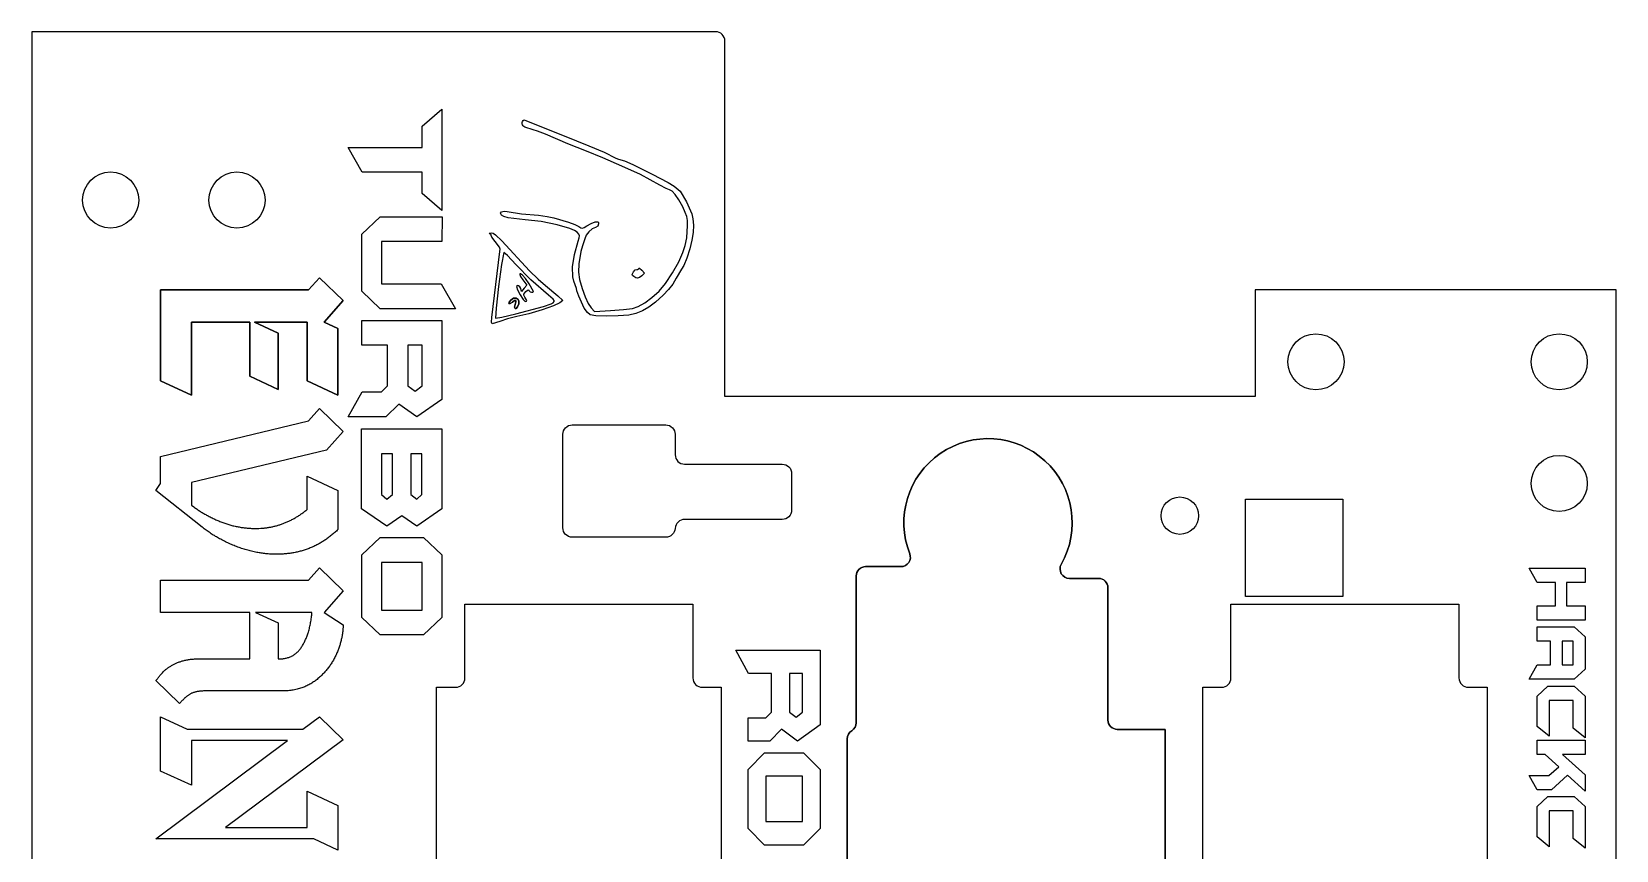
# Model space of a CAD drawing. Header units: millimetres. Extents: x -78 to 6, y -69 to 31.
# Drawn here: x -78.4 to 6.3, y -13 to 30.8 of the extents above; entities that cross this region are included whole.
import ezdxf

# ---------------------------------------------------------------- set-up
doc = ezdxf.new("R2010")
doc.units = ezdxf.units.MM

msp = doc.modelspace()

# ---------------------------------------------------------------- linework, layer by layer
for p, q in [((-70.473, -5.108), (-71.74, -3.886)), ((-70.473, -5.108), (-71.74, -3.886)), ((-64.97, -4.445), (-69.057, -4.445)), ((-64.97, -4.445), (-69.057, -4.445)), ((-37.198, -9.007), (-39.142, -9.007))]:
    msp.add_line(p, q)
for points in [[(-41.837, -69.2, 0.414214), (-41.337, -68.7), (-41.337, -49.7), (-13, -49.7), (-13, -55.4), (6.3, -55.4), (6.3, 17), (-13, 17), (-13, 11.3), (-41.337, 11.3), (-41.337, 30.3, 0.414214), (-41.837, 30.8), (-78.381, 30.8), (-78.381, -69.2)], [(-41.837, -69.2, 0.414214), (-41.337, -68.7), (-41.337, -49.7), (-13, -49.7), (-13, -55.4), (6.3, -55.4), (6.3, 17), (-13, 17), (-13, 11.3), (-41.337, 11.3), (-41.337, 30.3, 0.414214), (-41.837, 30.8), (-78.381, 30.8), (-78.381, -69.2)], [(-50.303, 20.472), (-51.148, 20.643), (-52.003, 20.749), (-52.921, 20.851), (-53.147, 20.912), (-53.279, 20.994), (-53.323, 21.09), (-53.267, 21.166), (-53.14, 21.203), (-52.975, 21.183), (-52.213, 21.067), (-51.29, 20.985), (-50.838, 20.92), (-50.485, 20.841), (-49.701, 20.623), (-49.354, 20.494), (-49.14, 20.384), (-49.029, 20.313), (-48.946, 20.293), (-48.852, 20.327), (-48.709, 20.418), (-48.477, 20.55), (-48.271, 20.635), (-48.121, 20.642), (-48.094, 20.603), (-48.088, 20.528), (-48.131, 20.409), (-48.258, 20.339), (-48.431, 20.257), (-48.602, 20.108), (-48.743, 19.923), (-48.825, 19.734), (-48.946, 19.346), (-49.043, 19.045), (-49.141, 18.395), (-49.167, 17.945), (-49.109, 17.548), (-48.97, 17.075), (-48.806, 16.633), (-48.639, 16.27), (-48.487, 16.036), (-48.304, 15.844), (-47.45, 15.89), (-46.751, 15.939), (-46.279, 15.998), (-45.967, 16.112), (-45.616, 16.312), (-45.24, 16.588), (-44.857, 16.931), (-44.51, 17.345), (-44.129, 17.911), (-43.794, 18.501), (-43.585, 18.986), (-43.457, 19.374), (-43.377, 19.782), (-43.333, 20.439), (-43.337, 20.701), (-43.371, 20.914), (-43.451, 21.137), (-43.59, 21.428), (-43.799, 21.812), (-43.99, 22.099), (-44.157, 22.278), (-44.292, 22.341), (-44.48, 22.415), (-44.806, 22.597), (-45.852, 23.169), (-46.841, 23.614), (-47.862, 24.048), (-48.735, 24.405), (-49.722, 24.811), (-50.926, 25.324), (-51.358, 25.485), (-51.581, 25.545), (-52.025, 25.695, -0.643524), (-52.065, 26.088), (-51.397, 25.819), (-49.917, 25.228), (-48.6, 24.693), (-47.794, 24.358), (-47.156, 24.045), (-47.016, 23.988), (-46.696, 23.889), (-46.252, 23.706), (-45.22, 23.184), (-44.375, 22.736), (-44.053, 22.547), (-43.72, 22.268), (-43.393, 21.709), (-43.097, 21.066), (-43.042, 20.794), (-43.022, 20.447), (-43.04, 20.056), (-43.096, 19.655), (-43.207, 19.182), (-43.362, 18.7), (-43.523, 18.307), (-43.652, 18.105), (-43.937, 17.619), (-44.124, 17.307), (-44.342, 17.024), (-44.636, 16.721), (-45.049, 16.346), (-45.394, 16.075), (-45.742, 15.869), (-46.099, 15.727), (-46.47, 15.646), (-47.035, 15.601), (-47.675, 15.588), (-48.229, 15.606), (-48.531, 15.655), (-48.684, 15.794), (-48.854, 16.023), (-49.148, 16.652), (-49.25, 16.945), (-49.259, 17.069), (-49.329, 17.267), (-49.406, 17.464), (-49.457, 17.693), (-49.474, 18.236), (-49.381, 18.879), (-49.178, 19.601), (-49.123, 19.781), (-49.11, 19.894), (-49.145, 19.98), (-49.233, 20.081), (-49.376, 20.174), (-49.614, 20.273)], [(-50.303, 20.472), (-51.148, 20.643), (-52.003, 20.749), (-52.921, 20.851), (-53.147, 20.912), (-53.279, 20.994), (-53.323, 21.09), (-53.267, 21.166), (-53.14, 21.203), (-52.975, 21.183), (-52.213, 21.067), (-51.29, 20.985), (-50.838, 20.92), (-50.485, 20.841), (-49.701, 20.623), (-49.354, 20.494), (-49.14, 20.384), (-49.029, 20.313), (-48.946, 20.293), (-48.852, 20.327), (-48.709, 20.418), (-48.477, 20.55), (-48.271, 20.635), (-48.121, 20.642), (-48.094, 20.603), (-48.088, 20.528), (-48.131, 20.409), (-48.258, 20.339), (-48.431, 20.257), (-48.602, 20.108), (-48.743, 19.923), (-48.825, 19.734), (-48.946, 19.346), (-49.043, 19.045), (-49.141, 18.395), (-49.167, 17.945), (-49.109, 17.548), (-48.97, 17.075), (-48.806, 16.633), (-48.639, 16.27), (-48.487, 16.036), (-48.304, 15.844), (-47.45, 15.89), (-46.751, 15.939), (-46.279, 15.998), (-45.967, 16.112), (-45.616, 16.312), (-45.24, 16.588), (-44.857, 16.931), (-44.51, 17.345), (-44.129, 17.911), (-43.794, 18.501), (-43.585, 18.986), (-43.457, 19.374), (-43.377, 19.782), (-43.333, 20.439), (-43.337, 20.701), (-43.371, 20.914), (-43.451, 21.137), (-43.59, 21.428), (-43.799, 21.812), (-43.99, 22.099), (-44.157, 22.278), (-44.292, 22.341), (-44.48, 22.415), (-44.806, 22.597), (-45.852, 23.169), (-46.841, 23.614), (-47.862, 24.048), (-48.735, 24.405), (-49.722, 24.811), (-50.926, 25.324), (-51.358, 25.485), (-51.581, 25.545), (-52.025, 25.695, -0.643524), (-52.065, 26.088), (-51.397, 25.819), (-49.917, 25.228), (-48.6, 24.693), (-47.794, 24.358), (-47.156, 24.045), (-47.016, 23.988), (-46.696, 23.889), (-46.252, 23.706), (-45.22, 23.184), (-44.375, 22.736), (-44.053, 22.547), (-43.72, 22.268), (-43.393, 21.709), (-43.097, 21.066), (-43.042, 20.794), (-43.022, 20.447), (-43.04, 20.056), (-43.096, 19.655), (-43.207, 19.182), (-43.362, 18.7), (-43.523, 18.307), (-43.652, 18.105), (-43.937, 17.619), (-44.124, 17.307), (-44.342, 17.024), (-44.636, 16.721), (-45.049, 16.346), (-45.394, 16.075), (-45.742, 15.869), (-46.099, 15.727), (-46.47, 15.646), (-47.035, 15.601), (-47.675, 15.588), (-48.229, 15.606), (-48.531, 15.655), (-48.684, 15.794), (-48.854, 16.023), (-49.148, 16.652), (-49.25, 16.945), (-49.259, 17.069), (-49.329, 17.267), (-49.406, 17.464), (-49.457, 17.693), (-49.474, 18.236), (-49.381, 18.879), (-49.178, 19.601), (-49.123, 19.781), (-49.11, 19.894), (-49.145, 19.98), (-49.233, 20.081), (-49.376, 20.174), (-49.614, 20.273)], [(-43.993, 4.248, -0.398565), (-44.493, 3.775), (-49.494, 3.775, -0.414214), (-49.994, 4.275), (-49.994, 9.275, -0.414214), (-49.494, 9.775), (-44.494, 9.775, -0.414214), (-43.994, 9.275), (-43.994, 8.179, 0.414214), (-43.494, 7.679), (-38.269, 7.679, -0.414214), (-37.769, 7.179), (-37.769, 5.221, -0.414214), (-38.269, 4.721), (-43.494, 4.721, 0.398565)], [(-43.993, 4.248, -0.398565), (-44.493, 3.775), (-49.494, 3.775, -0.414214), (-49.994, 4.275), (-49.994, 9.275, -0.414214), (-49.494, 9.775), (-44.494, 9.775, -0.414214), (-43.994, 9.275), (-43.994, 8.179, 0.414214), (-43.494, 7.679), (-38.269, 7.679, -0.414214), (-37.769, 7.179), (-37.769, 5.221, -0.414214), (-38.269, 4.721), (-43.494, 4.721, 0.398565)], [(-55.229, -34.65, 0.414214), (-55.729, -34.15), (-56.74, -34.15), (-56.74, -4.25), (-55.729, -4.25, 0.414214), (-55.229, -3.75), (-55.229, 0.2), (-43.046, 0.2), (-43.046, -3.75, 0.414214), (-42.546, -4.25), (-41.534, -4.25), (-41.534, -34.15), (-42.546, -34.15, 0.414214), (-43.046, -34.65), (-43.046, -38.6), (-55.229, -38.6)], [(-55.229, -34.65, 0.414214), (-55.729, -34.15), (-56.74, -34.15), (-56.74, -4.25), (-55.729, -4.25, 0.414214), (-55.229, -3.75), (-55.229, 0.2), (-43.046, 0.2), (-43.046, -3.75, 0.414214), (-42.546, -4.25), (-41.534, -4.25), (-41.534, -34.15), (-42.546, -34.15, 0.414214), (-43.046, -34.65), (-43.046, -38.6), (-55.229, -38.6)], [(-14.792, -4.25, 0.414214), (-14.292, -3.75), (-14.292, 0.2), (-2.108, 0.2), (-2.108, -3.75, 0.414214), (-1.608, -4.25), (-0.597, -4.25), (-0.597, -34.15), (-1.608, -34.15, 0.414214), (-2.108, -34.65), (-2.108, -38.6), (-14.292, -38.6), (-14.292, -34.65, 0.414214), (-14.792, -34.15), (-15.803, -34.15), (-15.803, -4.25)], [(-14.792, -4.25, 0.414214), (-14.292, -3.75), (-14.292, 0.2), (-2.108, 0.2), (-2.108, -3.75, 0.414214), (-1.608, -4.25), (-0.597, -4.25), (-0.597, -34.15), (-1.608, -34.15, 0.414214), (-2.108, -34.65), (-2.108, -38.6), (-14.292, -38.6), (-14.292, -34.65, 0.414214), (-14.792, -34.15), (-15.803, -34.15), (-15.803, -4.25)]]:
    msp.add_lwpolyline(points, format="xyb", close=True)
for points in [[(-56.461, 26.655), (-56.461, 21.234), (-57.522, 22.152), (-57.522, 23.281), (-60.714, 23.281), (-61.461, 24.612), (-57.522, 24.612), (-57.522, 25.742)], [(-56.461, 26.655), (-56.461, 21.234), (-57.522, 22.152), (-57.522, 23.281), (-60.714, 23.281), (-61.461, 24.612), (-57.522, 24.612), (-57.522, 25.742)], [(-55.737, 15.99), (-59.757, 15.99), (-60.743, 16.926), (-60.743, 19.975), (-59.761, 20.908), (-56.451, 20.908), (-56.461, 19.576), (-59.682, 19.576), (-59.682, 17.328), (-56.494, 17.328)], [(-55.737, 15.99), (-59.757, 15.99), (-60.743, 16.926), (-60.743, 19.975), (-59.761, 20.908), (-56.451, 20.908), (-56.461, 19.576), (-59.682, 19.576), (-59.682, 17.328), (-56.494, 17.328)], [(-51.778, 18.008), (-51.322, 17.568), (-50.923, 17.238), (-50.269, 16.685), (-49.995, 16.43), (-50.165, 16.303), (-50.5, 16.144), (-51.1, 15.933), (-51.805, 15.723), (-52.454, 15.565), (-52.949, 15.445), (-53.365, 15.314), (-53.775, 15.182), (-53.806, 15.279), (-53.795, 15.514), (-53.357, 19.04), (-53.352, 19.165), (-53.385, 19.282), (-53.609, 19.584), (-53.789, 19.813), (-53.826, 19.909), (-53.819, 19.931), (-53.876, 19.98), (-53.926, 20.037), (-53.812, 20.05), (-53.715, 20.024), (-53.591, 19.945), (-53.249, 19.611)], [(-51.778, 18.008), (-51.322, 17.568), (-50.923, 17.238), (-50.269, 16.685), (-49.995, 16.43), (-50.165, 16.303), (-50.5, 16.144), (-51.1, 15.933), (-51.805, 15.723), (-52.454, 15.565), (-52.949, 15.445), (-53.365, 15.314), (-53.775, 15.182), (-53.806, 15.279), (-53.795, 15.514), (-53.357, 19.04), (-53.352, 19.165), (-53.385, 19.282), (-53.609, 19.584), (-53.789, 19.813), (-53.826, 19.909), (-53.819, 19.931), (-53.876, 19.98), (-53.926, 20.037), (-53.812, 20.05), (-53.715, 20.024), (-53.591, 19.945), (-53.249, 19.611)], [(-53.255, 15.543), (-52.509, 15.71), (-51.034, 16.102), (-50.627, 16.251), (-50.516, 16.31), (-50.462, 16.368), (-50.463, 16.431), (-50.515, 16.507), (-50.763, 16.722), (-51.707, 17.538), (-52.513, 18.359), (-52.959, 18.826), (-53.153, 18.996), (-53.268, 18.347), (-53.428, 17.168), (-53.562, 16.026), (-53.597, 15.492)], [(-52.136, 17.525), (-51.925, 17.256), (-52.067, 17.087), (-52.202, 16.918), (-52.243, 17.067), (-52.294, 17.157), (-52.372, 17.215), (-52.444, 17.226), (-52.476, 17.173), (-52.413, 16.995), (-52.27, 16.726), (-52.112, 16.481), (-52.006, 16.374), (-51.94, 16.384), (-51.92, 16.42), (-52.019, 16.614), (-52.073, 16.705), (-52.085, 16.771), (-51.976, 16.91), (-51.849, 16.992), (-51.814, 16.986), (-51.792, 16.952), (-51.741, 16.896), (-51.664, 16.868), (-51.594, 16.873), (-51.567, 16.916), (-51.798, 17.326), (-51.994, 17.603), (-52.149, 17.779), (-52.266, 17.853), (-52.295, 17.849), (-52.303, 17.822), (-52.259, 17.706)], [(-52.067, 17.087), (-52.202, 16.918), (-52.243, 17.067), (-52.294, 17.157), (-52.372, 17.215), (-52.444, 17.226), (-52.476, 17.173), (-52.413, 16.995), (-52.27, 16.726), (-52.112, 16.481), (-52.006, 16.374), (-51.94, 16.384), (-51.92, 16.42), (-52.019, 16.614), (-52.073, 16.705), (-52.085, 16.771), (-51.976, 16.91), (-51.849, 16.992), (-51.814, 16.986), (-51.792, 16.952), (-51.741, 16.896), (-51.664, 16.868), (-51.594, 16.873), (-51.567, 16.916), (-51.798, 17.326), (-51.994, 17.603), (-52.149, 17.779), (-52.266, 17.853), (-52.295, 17.849), (-52.303, 17.822), (-52.259, 17.706), (-52.136, 17.525), (-51.925, 17.256)], [(-45.953, 18.128), (-45.93, 18.159), (-45.893, 18.158), (-45.776, 18.05), (-45.629, 17.887), (-45.778, 17.753), (-45.9, 17.665), (-46.001, 17.631), (-46.099, 17.649), (-46.208, 17.72), (-46.272, 17.771), (-46.294, 17.819), (-46.221, 17.96), (-46.128, 18.062), (-46.051, 18.079), (-45.999, 18.08)], [(-45.953, 18.128), (-45.93, 18.159), (-45.893, 18.158), (-45.776, 18.05), (-45.629, 17.887), (-45.778, 17.753), (-45.9, 17.665), (-46.001, 17.631), (-46.099, 17.649), (-46.208, 17.72), (-46.272, 17.771), (-46.294, 17.819), (-46.221, 17.96), (-46.128, 18.062), (-46.051, 18.079), (-45.999, 18.08)], [(-66.728, 12.381), (-66.728, 15.269), (-69.845, 15.269), (-69.845, 11.365), (-71.489, 12.141), (-71.489, 16.993), (-63.589, 16.993), (-63.007, 17.644), (-61.74, 16.422), (-62.756, 15.269), (-62.014, 14.927), (-62.014, 11.365), (-63.658, 12.141), (-63.658, 15.269), (-66.477, 15.269), (-65.21, 14.687), (-65.21, 11.673)], [(-66.728, 12.381), (-65.21, 11.673), (-65.21, 14.687), (-66.477, 15.269), (-63.658, 15.269), (-63.658, 12.141), (-62.014, 11.365), (-62.014, 14.927), (-62.756, 15.269), (-61.74, 16.422), (-63.007, 17.644), (-63.589, 16.993), (-71.489, 16.993), (-71.489, 12.141), (-69.845, 11.365), (-69.845, 15.269), (-66.728, 15.269)], [(-52.636, 16.557), (-52.782, 16.455), (-52.872, 16.335), (-52.877, 16.264), (-52.812, 16.26), (-52.691, 16.342), (-52.58, 16.424), (-52.516, 16.428), (-52.502, 16.358), (-52.543, 16.214), (-52.574, 16.071), (-52.552, 15.992), (-52.493, 15.992), (-52.417, 16.087), (-52.354, 16.247), (-52.345, 16.385), (-52.389, 16.49), (-52.485, 16.553)], [(-52.872, 16.335), (-52.782, 16.455), (-52.636, 16.557), (-52.485, 16.553), (-52.389, 16.49), (-52.345, 16.385), (-52.354, 16.247), (-52.417, 16.087), (-52.493, 15.992), (-52.552, 15.992), (-52.574, 16.071), (-52.543, 16.214), (-52.502, 16.358), (-52.516, 16.428), (-52.58, 16.424), (-52.691, 16.342), (-52.812, 16.26), (-52.877, 16.264)], [(-59.457, 10.213), (-61.461, 10.213), (-60.714, 11.544), (-59.689, 11.544), (-59.359, 11.868), (-59.359, 14.035), (-60.743, 14.035), (-60.743, 15.366), (-56.461, 15.366), (-56.461, 11.143), (-57.806, 10.213), (-58.762, 10.895)], [(-59.457, 10.213), (-61.461, 10.213), (-60.714, 11.544), (-59.689, 11.544), (-59.359, 11.868), (-59.359, 14.035), (-60.743, 14.035), (-60.743, 15.366), (-56.461, 15.366), (-56.461, 11.143), (-57.806, 10.213), (-58.762, 10.895)], [(-57.522, 11.858), (-57.522, 14.035), (-58.276, 14.035), (-58.276, 11.861), (-57.887, 11.577)], [(-58.605, 4.919), (-59.408, 4.358), (-60.75, 5.288), (-60.75, 9.563), (-56.461, 9.563), (-56.461, 5.288), (-57.802, 4.358)], [(-58.605, 4.919), (-59.408, 4.358), (-60.75, 5.288), (-60.75, 9.563), (-56.461, 9.563), (-56.461, 5.288), (-57.802, 4.358)], [(-59.098, 6.055), (-59.098, 8.232), (-59.682, 8.232), (-59.682, 6.052), (-59.405, 5.804)], [(-57.528, 6.052), (-57.528, 8.232), (-58.112, 8.232), (-58.112, 6.055), (-57.806, 5.804)], [(-13.515, 5.809), (-8.315, 5.809), (-8.315, 0.609), (-13.515, 0.609)], [(-13.515, 5.809), (-8.315, 5.809), (-8.315, 0.609), (-13.515, 0.609)], [(-57.447, -1.452), (-59.757, -1.452), (-60.743, -0.515), (-60.743, 2.827), (-59.761, 3.761), (-57.443, 3.761), (-56.461, 2.827), (-56.461, -0.515)], [(-57.447, -1.452), (-59.757, -1.452), (-60.743, -0.515), (-60.743, 2.827), (-59.761, 3.761), (-57.443, 3.761), (-56.461, 2.827), (-56.461, -0.515)], [(-57.522, -0.12), (-57.522, 2.429), (-59.682, 2.429), (-59.682, -0.12)], [(4.635, -0.659), (2.062, -0.659), (2.062, 0.103), (3.051, 0.103), (3.051, 1.353), (2.079, 1.353), (1.635, 2.114), (4.635, 2.114), (4.635, 1.353), (3.642, 1.353), (3.642, 0.103), (4.635, 0.103)], [(4.635, -0.659), (2.062, -0.659), (2.062, 0.103), (3.051, 0.103), (3.051, 1.353), (2.079, 1.353), (1.635, 2.114), (4.635, 2.114), (4.635, 1.353), (3.642, 1.353), (3.642, 0.103), (4.635, 0.103)], [(4.051, -3.819), (1.635, -3.819), (2.079, -3.053), (2.779, -3.053), (2.779, -1.781), (2.062, -1.781), (2.066, -1.019), (4.051, -1.019), (4.635, -1.552), (4.635, -3.286)], [(4.051, -3.819), (1.635, -3.819), (2.079, -3.053), (2.779, -3.053), (2.779, -1.781), (2.062, -1.781), (2.066, -1.019), (4.051, -1.019), (4.635, -1.552), (4.635, -3.286)], [(-38.94, -7.133), (-40.097, -7.133), (-40.097, -5.879), (-39.151, -5.879), (-38.851, -5.571), (-38.851, -3.512), (-40.07, -3.512), (-40.743, -2.257), (-36.243, -2.257), (-36.243, -6.252), (-37.453, -7.133), (-38.314, -6.487)], [(-38.94, -7.133), (-40.097, -7.133), (-40.097, -5.879), (-39.151, -5.879), (-38.851, -5.571), (-38.851, -3.512), (-40.07, -3.512), (-40.743, -2.257), (-36.243, -2.257), (-36.243, -6.252), (-37.453, -7.133), (-38.314, -6.487)], [(3.993, -3.053), (3.993, -1.781), (3.411, -1.781), (3.411, -3.053)], [(-37.198, -5.58), (-37.198, -3.512), (-37.876, -3.512), (-37.876, -5.577), (-37.527, -5.847)], [(4.635, -4.72), (4.635, -6.948), (3.993, -6.427), (3.993, -4.949), (2.704, -4.949), (2.704, -6.87), (2.062, -6.345), (2.062, -4.718), (2.645, -4.187), (4.042, -4.187)], [(4.635, -4.72), (4.635, -6.948), (3.993, -6.427), (3.993, -4.949), (2.704, -4.949), (2.704, -6.87), (2.062, -6.345), (2.062, -4.718), (2.645, -4.187), (4.042, -4.187)], [(-62.014, -10.564), (-62.014, -12.95), (-63.304, -12.356), (-71.74, -12.356), (-64.708, -7.094), (-69.845, -7.094), (-69.845, -9.491), (-71.489, -8.726), (-71.489, -5.838), (-70.073, -6.489), (-63.897, -6.489), (-63.007, -5.838), (-61.74, -7.06), (-68.03, -11.751), (-63.658, -11.751), (-63.658, -9.799)], [(-62.014, -10.564), (-62.014, -12.95), (-63.304, -12.356), (-71.74, -12.356), (-64.708, -7.094), (-69.845, -7.094), (-69.845, -9.491), (-71.489, -8.726), (-71.489, -5.838), (-70.073, -6.489), (-63.897, -6.489), (-63.007, -5.838), (-61.74, -7.06), (-68.03, -11.751), (-63.658, -11.751), (-63.658, -9.799)], [(4.635, -8.938), (4.635, -9.802), (3.689, -8.948), (2.835, -9.729), (2.079, -9.729), (1.635, -8.967), (2.694, -8.967), (3.225, -8.509), (2.495, -7.835), (2.062, -7.835), (2.066, -7.074), (4.635, -7.074), (4.635, -7.835), (3.417, -7.835)], [(4.635, -8.938), (4.635, -9.802), (3.689, -8.948), (2.835, -9.729), (2.079, -9.729), (1.635, -8.967), (2.694, -8.967), (3.225, -8.509), (2.495, -7.835), (2.062, -7.835), (2.066, -7.074), (4.635, -7.074), (4.635, -7.835), (3.417, -7.835)], [(-37.127, -12.685), (-39.213, -12.685), (-40.097, -11.801), (-40.097, -8.637), (-39.213, -7.753), (-37.127, -7.753), (-36.243, -8.637), (-36.243, -11.801)], [(-37.127, -12.685), (-39.213, -12.685), (-40.097, -11.801), (-40.097, -8.637), (-39.213, -7.753), (-37.127, -7.753), (-36.243, -8.637), (-36.243, -11.801)], [(-37.198, -11.431), (-37.198, -9.007), (-39.142, -9.007), (-39.142, -11.431)], [(4.635, -10.628), (4.635, -12.856), (3.993, -12.335), (3.993, -10.857), (2.704, -10.857), (2.704, -12.778), (2.062, -12.253), (2.062, -10.626), (2.645, -10.095), (4.042, -10.095)], [(4.635, -10.628), (4.635, -12.856), (3.993, -12.335), (3.993, -10.857), (2.704, -10.857), (2.704, -12.778), (2.062, -12.253), (2.062, -10.626), (2.645, -10.095), (4.042, -10.095)]]:
    msp.add_lwpolyline(points, close=True)
for points in [[(-69.274, 4.31), (-71.751, 6.262), (-71.489, 6.65), (-71.489, 8.089), (-63.589, 9.995), (-63.007, 10.646), (-61.74, 9.424), (-62.63, 8.42), (-69.845, 6.696), (-69.845, 5.486), (-69.719, 5.395)], [(-69.274, 4.31), (-71.751, 6.262), (-71.489, 6.65), (-71.489, 8.089), (-63.589, 9.995), (-63.007, 10.646), (-61.74, 9.424), (-62.63, 8.42), (-69.845, 6.696), (-69.845, 5.486), (-69.719, 5.395)], [(-63.658, 5.258), (-63.658, 7.039), (-62.014, 6.262), (-62.014, 4.185)], [(-63.658, 5.258), (-63.658, 7.039), (-62.014, 6.262), (-62.014, 4.185)], [(-69.525, -2.733), (-66.728, -2.733), (-66.728, -0.245), (-71.489, -0.245), (-71.489, 1.479), (-63.589, 1.479), (-63.007, 2.13), (-61.74, 0.908), (-62.756, -0.245), (-61.74, -0.907)], [(-69.525, -2.733), (-66.728, -2.733), (-66.728, -0.245), (-71.489, -0.245), (-71.489, 1.479), (-63.589, 1.479), (-63.007, 2.13), (-61.74, 0.908), (-62.756, -0.245), (-61.74, -0.907)], [(-63.406, -0.245), (-66.42, -0.245), (-65.21, -0.804), (-65.21, -2.733), (-65.164, -2.733)]]:
    msp.add_lwpolyline(points)
for points in [[(-17.803, -31.5), (-17.803, -6.5), (-20.369, -6.5, -0.414214), (-20.869, -6), (-20.869, 1.075, 0.414214), (-21.369, 1.575), (-22.927, 1.575, -0.574933), (-23.362, 2.322, 1.588274), (-31.458, 2.884, -0.529671), (-31.923, 2.2), (-33.819, 2.2, 0.414214), (-34.319, 1.7), (-34.319, -6.143, -0.262886), (-34.561, -6.572, 0.262886), (-34.803, -7), (-34.803, -31.5)], [(-34.803, -31.5), (-34.803, -7, -0.262886), (-34.561, -6.572, 0.262886), (-34.319, -6.143), (-34.319, 1.7, -0.414214), (-33.819, 2.2), (-31.923, 2.2, 0.529671), (-31.458, 2.884, -1.588274), (-23.362, 2.322, 0.574933), (-22.927, 1.575), (-21.369, 1.575, -0.414214), (-20.869, 1.075), (-20.869, -6, 0.414214), (-20.369, -6.5), (-17.803, -6.5), (-17.803, -31.5)]]:
    msp.add_lwpolyline(points, format="xyb")
for centre, radius in [((-74.162, 21.8), 1.5), ((-74.162, 21.8), 1.5), ((-67.412, 21.8), 1.5), ((-67.412, 21.8), 1.5), ((-9.75, 13.15), 1.5), ((-9.75, 13.15), 1.5), ((3.25, 13.15), 1.5), ((3.25, 13.15), 1.5), ((3.25, 6.65), 1.5), ((3.25, 6.65), 1.5), ((-17.024, 4.925), 1), ((-17.024, 4.925), 1)]:
    msp.add_circle(centre, radius)
for points in [[(-69.719, 5.395), (-69.011, 4.87), (-67.311, 4.242), (-66.42, 4.242)], [(-69.719, 5.395), (-69.011, 4.87), (-67.311, 4.242), (-66.42, 4.242)], [(-66.42, 4.242), (-64.89, 4.242), (-63.658, 5.258)], [(-66.42, 4.242), (-64.89, 4.242), (-63.658, 5.258)], [(-65.301, 2.861), (-66.34, 2.861), (-68.429, 3.648), (-69.274, 4.31)], [(-65.301, 2.861), (-66.34, 2.861), (-68.429, 3.648), (-69.274, 4.31)], [(-62.014, 4.185), (-63.372, 2.861), (-65.301, 2.861)], [(-62.014, 4.185), (-63.372, 2.861), (-65.301, 2.861)], [(-65.164, -2.733), (-64.308, -2.733), (-63.475, -1.249), (-63.406, -0.245)], [(-61.74, -0.907), (-61.74, -1.671), (-62.47, -3.315), (-63.932, -4.445), (-64.97, -4.445)], [(-61.74, -0.907), (-61.74, -1.671), (-62.47, -3.315), (-63.932, -4.445), (-64.97, -4.445)], [(-71.74, -3.886), (-71.706, -3.84), (-71.146, -3.178), (-70.142, -2.733), (-69.525, -2.733)], [(-71.74, -3.886), (-71.706, -3.84), (-71.146, -3.178), (-70.142, -2.733), (-69.525, -2.733)], [(-69.057, -4.445), (-69.628, -4.445), (-70.176, -4.765), (-70.473, -5.108)], [(-69.057, -4.445), (-69.628, -4.445), (-70.176, -4.765), (-70.473, -5.108)]]:
    msp.add_open_spline(points, degree=2)

doc.saveas('drawing.dxf')
